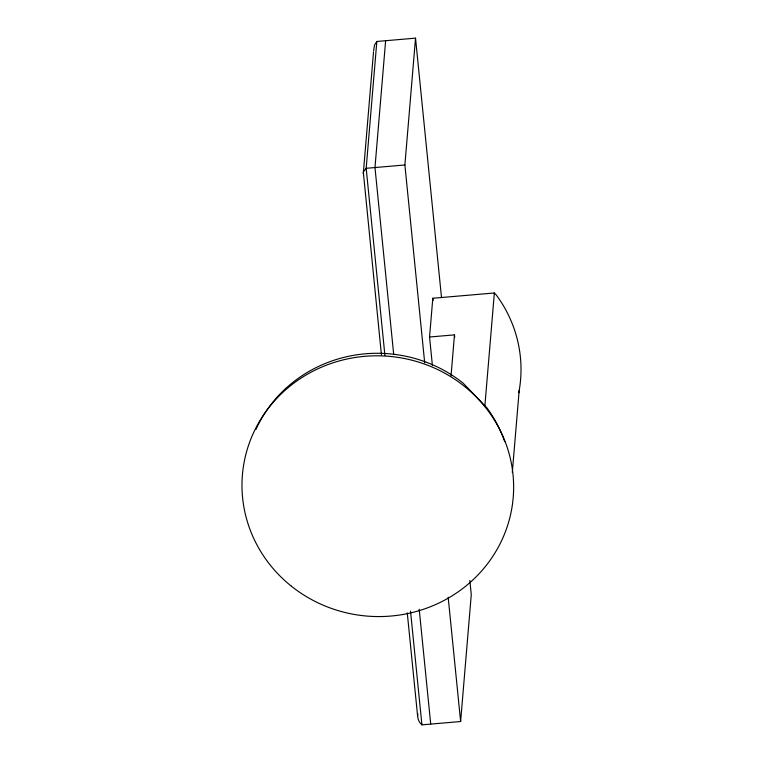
<?xml version="1.0" encoding="UTF-8"?>
<svg xmlns="http://www.w3.org/2000/svg" width="763" height="763" viewBox="0 0 763 763"><rect width="100%" height="100%" fill="white"/><g stroke="black" fill="none" stroke-linecap="round" stroke-linejoin="round"><path stroke-width="1.14" d="M381.424 354.814L363.312 171.999L366.183 168.299L404.886 164.98L415.53 38.15L376.836 41.469L374.509 45.093L373.584 51.083M363.283 173.687L373.489 52.265M376.836 41.469L366.183 168.299L384.914 355.396M385.63 40.716L374.976 167.545L393.718 354.642M432.402 365.477L429.55 337.008L432.812 298.257L494.357 292.982L496.236 294.928A133.363 127.936 4.8 0 1 518.764 392.773M469.846 580.49L471.267 594.701L460.623 721.531L421.92 724.85C418.61 722.237 417.161 717.63 417.781 713.519M451.028 375.978L454.471 334.871L429.55 337.008M484.886 405.725L494.357 292.982M512.307 472.411L519.183 390.522M454.471 334.871L454.71 337.246M415.53 38.15L441.5 297.475M432.812 298.257L433.05 300.622M404.886 164.98L424.686 362.74M448.167 597.2L460.623 721.531M419.211 609.236L430.714 724.097M410.532 611.173L421.92 724.85M407.27 612.889L417.59 715.875M255.939 429.455A133.363 127.936 4.8 0 1 463.036 383.083L486.765 407.671A133.363 127.936 4.8 0 1 504.696 441.615M291.399 586.203A135.862 130.339 4.8 0 0 511.773 508.606A135.862 130.339 4.8 0 0 330.245 363.751A135.862 130.339 4.8 0 0 291.399 586.203"/></g></svg>
